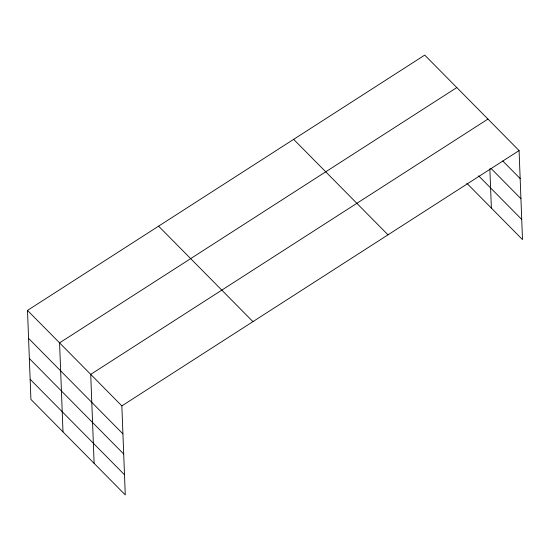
<?xml version="1.0" encoding="UTF-8"?>
<svg xmlns="http://www.w3.org/2000/svg" width="550" height="550" viewBox="0 0 550 550"><rect width="100%" height="100%" fill="white"/><g stroke="black" fill="none" stroke-linecap="round" stroke-linejoin="round"><path stroke-width="0.82" d="M27.5 310.406L121.853 405.886L125.269 494.897L30.917 399.417L27.5 310.406L424.731 55.103L519.083 150.583L522.5 239.594L466.812 183.246M456.809 87.567L59.579 342.87L62.996 431.881M487.946 119.075L90.716 374.378L94.132 463.389M121.853 405.886L519.083 150.583M502.789 160.999L520.156 178.571M490.992 168.41L520.933 198.708M478.617 175.828L521.723 219.457M293.645 139.349L387.998 234.836M158.586 226.153L252.938 321.633M28.573 338.387L122.925 433.874M29.349 358.531L123.702 454.011M30.147 379.28L124.499 474.76M489.857 168.857L491.363 208.086"/></g></svg>
